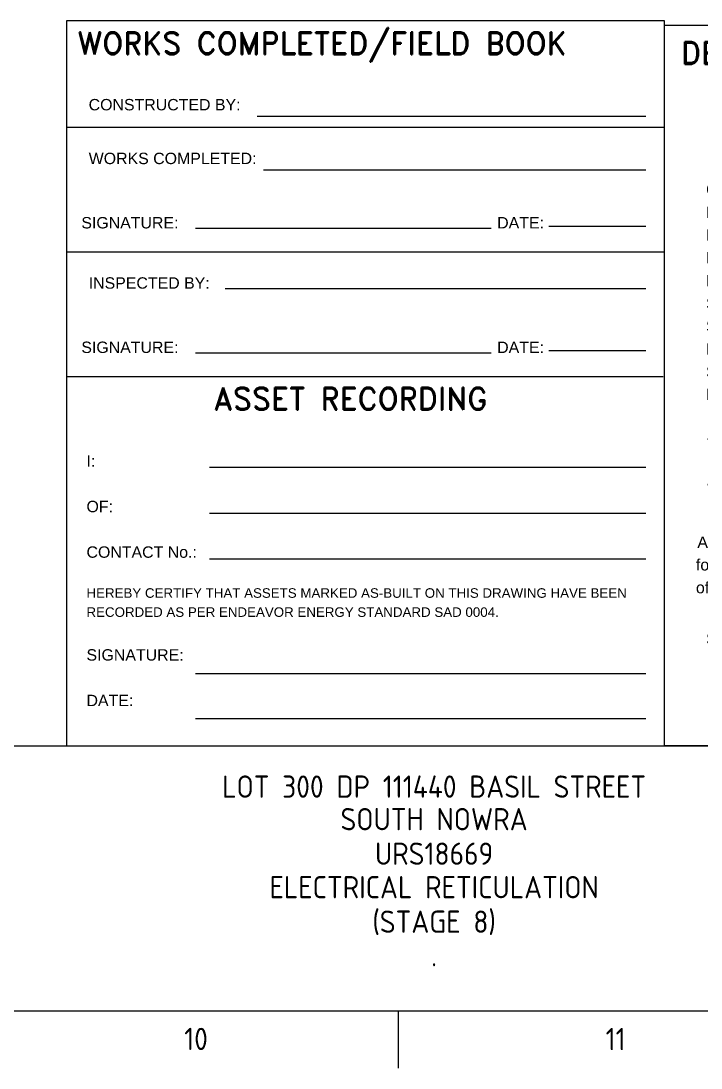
# Paper-space layout 'Retic2' of a CAD drawing. Header units: metres, sheet in millimetres. Extents: x -21 to 813, y -3 to 583.
# Drawn here: x 598.8 to 705.8, y -3 to 161.6 of the extents above; entities that cross this region are included whole.
import ezdxf
from ezdxf.enums import TextEntityAlignment as Align

# ---------------------------------------------------------------- set-up
doc = ezdxf.new("R2010")
doc.units = ezdxf.units.M
doc.layers.get('0').update_dxf_attribs({"color": 6})
doc.layers.add('Notes', color=7, linetype='Continuous')
doc.layers.add('SupportsUG_SP_EXT', color=7, linetype='Continuous')
doc.styles.add('Elec', font='romand__.ttf')
doc.styles.add('iecISOCP', font='isocp.shx')
doc.styles.get("Standard").update_dxf_attribs({"font": 'arial.ttf'})

# ---------------------------------------------------------------- blocks, each defined once
blk = doc.blocks.new('A1_FRAME_TITLE')
at = {"layer": 'Notes', "linetype": 'Continuous'}
blk.add_line((678.72, 5.97), (678.72, -3.03), dxfattribs=at)
at = {"layer": 'Notes', "color": 3, "linetype": 'Continuous', "flags": 128}
for points in [[(123.8, 47.62), (824.37, 47.62)], [(123.8, 5.97), (824.37, 5.97)]]:
    blk.add_lwpolyline(points, dxfattribs=at)
blk.add_attdef('DRAFT_NUM', (29.9, 23.29), '', height=2.5, rotation=90)
at = {"layer": 'Notes', "color": 7, "style": 'iecISOCP'}
for s, p in [('10', (645.06, -0.2)), ('11', (711.36, -0.22))]:
    blk.add_text(s, height=3.5, dxfattribs=at).set_placement(p)
for tag, p in [('CAP_NO', (513.19, 43.46)), ('IE_NUM', (513.05, 37.81)), ('REF_No_1', (335.24, 32.31)), ('REF_1', (362.52, 32.31)), ('HV_SWITCH', (513.46, 32.16)), ('GEN_WO', (441.71, 31.76)), ('REF_No_2', (335.24, 26.31)), ('REF_2', (362.52, 26.31)), ('OH_WO', (441.71, 25.81)), ('UBD_REF', (513.05, 25.83)), ('REF_No_3', (335.24, 20.31)), ('REF_3', (362.52, 20.31)), ('UG_WO', (441.71, 20.05)), ('GIS_MAP_No', (513.05, 20.04)), ('REF_No_4', (335.24, 14.31)), ('REF_4', (362.52, 14.31)), ('HV_OP_DIAG', (513.33, 14.2)), ('SUB_WO', (441.71, 13.81)), ('LGA', (512.95, 7.78))]:
    blk.add_attdef(tag, p, '', height=2.5, dxfattribs=at)
at = {"layer": 'Notes', "style": 'iecISOCP'}
for tag, p in [('T1', (684.37, 39.47)), ('T2', (684.37, 34.35)), ('T3', (684.37, 28.92)), ('T4', (684.37, 23.66)), ('T5', (684.37, 18.23)), ('T6', (684.37, 12.97))]:
    blk.add_attdef(tag, text='', height=3.5, dxfattribs=at).set_placement(p, align=Align.CENTER)
at = {"layer": 'Notes', "color": 7, "style": 'iecISOCP'}
for tag, p in [('scale', (567.76, 33.27)), ('DRAWN', (567.76, 24.93)), ('DATE', (567.76, 16.88)), ('DESIGN', (605.62, 9.15)), ('CHD', (567.76, 8.37))]:
    blk.add_attdef(tag, text='', height=2.5, dxfattribs=at).set_placement(p, align=Align.CENTER)
at = {"layer": 'Notes', "color": 4, "style": 'iecISOCP'}
blk.add_attdef('NUM', text='', height=7, dxfattribs=at).set_placement((792.37, 20.12), align=Align.MIDDLE_CENTER)
at = {"layer": 'Notes', "color": 1, "style": 'iecISOCP'}
blk.add_attdef('REV', text='', height=5, dxfattribs=at).set_placement((820.05, 17.1), align=Align.CENTER)
at = {"layer": 'Notes', "color": 7, "style": 'iecISOCP'}
for tag, p in [('NS', (790.71, 8.12)), ('SHTS', (805.41, 8.12))]:
    blk.add_attdef(tag, text='', height=2.5, dxfattribs=at).set_placement(p, align=Align.MIDDLE)
at = {"layer": 'Notes', "style": 'iecISOCP'}
blk.add_attdef('ExportID', (9.08, 2.39), '', height=2.5, dxfattribs=at)
at = {"layer": 'Notes', "style": 'iecISOCP', "flags": 1}
for tag, p in [('ProjectType', (14.17, -26.8)), ('ProjectNumber', (23.56, -26.82)), ('DrawingNumber', (35.51, -26.8)), ('ProjectDescription', (47.56, -26.83)), ('ExportDate', (60.28, -26.79)), ('ExportUserName', (69.15, -26.8)), ('DesignerCompanyName', (81.48, -26.79)), ('ExportAreaOfInterest', (97.1, -26.81)), ('GIS_SUCCESS', (112, -26.78)), ('CAD_SUCCESS', (121.79, -26.78)), ('DEPOTCODE', (132.11, -26.88)), ('ExportCategories', (140.08, -26.8)), ('Comments', (154.38, -26.88))]:
    blk.add_attdef(tag, p, '', height=1, dxfattribs=at)
blk = doc.blocks.new('NOTE_DESIGN-COMPLIANCE')
blk.add_lwpolyline([(0, 113.3), (103.74, 113.3), (103.74, 0), (0, 0)], close=True)
at = {"color": 7, "lineweight": -3, "style": 'Elec'}
blk.add_text('DESIGN COMPLIANCE AND INDEMNITY', height=3.5, dxfattribs=at).set_placement((2.6, 106.13), align=Align.BOTTOM_LEFT)
at = {"color": 7, "lineweight": -3}
for s, p in [('Signed:', (6.54, 17.75)), ('Name:', (6.71, 11.32)), ('Service Provider Number:', (6.76, 5.11)), ('Date: ', (61.29, 5.38))]:
    blk.add_text(s, height=1.79, dxfattribs=at).set_placement(p, align=Align.TOP_LEFT)
at = {"color": 7, "lineweight": -3, "char_height": 1.79, "line_spacing_factor": 1.2}
for s, insert, attachment_point in [("This design complies with Endeavour Energy's relevant standards as current at this \\Ptime and as listed on the Endeavour Energy Accredited  Service Provider's\\PInternet site. These standards include, but are not limited to:", (6.92, 92.16), 7), ('GT&C:^IGeneral Terms and Conditions\\PEMS:^I^IEnvironmental Management Standard\\PMCI:^I^IMains Construction Instruction\\PMDI:^I^IMains Design Instruction\\PPDI:^I^IProtection Design Instruction\\PSDI:^I^ISubstation Design Instruction\\PSAD 0001:^IDesign Drawing Standard\\PMMI:^I^IMains Maintenance Instruction\\PSMI:^I^ISubstation Maintenance Instruction\\PLDI 0001:^IPublic lighting Electrical Design Element ', (6.53, 88.36), 1), ('\\PAdditionally, where relevant, the design complies with AS/NZS 7000 "Overhead Line\\PDesign - Detailed Procedures" published by SAI Global Ltd and other relevant \\PAustralian Standards', (6.7, 53.5), 1), ('                                                         indemnifies Endeavour Energy \\Pfor any loss or damage resulting from non-compliance \\Pof the design  with the above standards.', (4.93, 32.94), 1)]:
    blk.add_mtext(s, dxfattribs=dict(at, insert=insert, attachment_point=attachment_point))
at = {"ltscale": 0.5}
for tag, p in [('COMPANYNAME', (5.15, 31.1)), ('NAME', (16, 9.52)), ('SPN', (37.54, 3.38)), ('DATE', (68.73, 3.59))]:
    blk.add_attdef(tag, p, '', height=1.8, dxfattribs=at)
blk = doc.blocks.new('NOTE_WORKS-COMPLETED')
at = {"color": 7, "linetype": 'Continuous', "lineweight": -3}
for p, q in [((30, 99), (91.13, 99)), ((31, 90.55), (91.13, 90.55)), ((20.3, 81.37), (66.83, 81.37)), ((75.92, 81.71), (91.13, 81.71)), ((25, 71.88), (91.13, 71.88)), ((20.3, 61.78), (66.83, 61.78)), ((75.92, 62.13), (91.13, 62.13)), ((22.5, 43.79), (91.13, 43.79)), ((22.5, 36.59), (91.13, 36.59)), ((22.5, 29.42), (91.13, 29.42)), ((20.3, 11.37), (91.13, 11.37)), ((20.3, 4.28), (91.13, 4.28))]:
    blk.add_line(p, q, dxfattribs=at)
at = {"lineweight": -3}
for p, q in [((94.11, 97.2), (0, 97.2)), ((94.11, 77.62), (0, 77.62)), ((93.87, 58.03), (0, 58.03))]:
    blk.add_line(p, q, dxfattribs=at)
blk.add_lwpolyline([(0, 0), (94.11, 0), (94.11, 113.95), (0, 113.95)], close=True, dxfattribs=at)
at = {"color": 7, "lineweight": -3, "style": 'Elec'}
blk.add_text('WORKS COMPLETED/FIELD BOOK', height=3.5, dxfattribs=at).set_placement((1.75, 110.45), align=Align.MIDDLE_LEFT)
at = {"color": 7, "lineweight": -3}
for s, p in [('CONSTRUCTED BY:', (3.51, 100.79)), ('WORKS COMPLETED:', (3.52, 92.34)), ('INSPECTED BY:', (3.52, 72.76))]:
    blk.add_text(s, height=1.79, dxfattribs=at).set_placement(p, align=Align.MIDDLE_LEFT)
for s, p in [('SIGNATURE:', (10, 82.23)), ('DATE:', (71.45, 82.23)), ('SIGNATURE:', (10, 62.65)), ('DATE:', (71.45, 62.65))]:
    blk.add_text(s, height=1.79, dxfattribs=at).set_placement(p, align=Align.MIDDLE_CENTER)
at = {"color": 7, "lineweight": -3, "style": 'Elec'}
blk.add_text('ASSET RECORDING', height=3.5, dxfattribs=at).set_placement((23.19, 56.32), align=Align.TOP_LEFT)
at = {"color": 7, "lineweight": -3, "insert": (3.17, 45.68), "char_height": 1.79, "width": 89.6105, "attachment_point": 1, "line_spacing_factor": 1.2}
blk.add_mtext('I:\\P\\POF:\\P\\PCONTACT No.:\\P{\\H0.83799x;\\PHEREBY CERTIFY THAT ASSETS MARKED AS-BUILT ON THIS DRAWING HAVE BEEN\\PRECORDED AS PER ENDEAVOR ENERGY STANDARD SAD 0004.}\\P\\PSIGNATURE:\\P\\PDATE:', dxfattribs=at)
at = {"color": 7, "lineweight": -3}
for tag, p in [('CONSTRUCTEDBY', (32.92, 99.87)), ('WORKSCOMPLETED', (32.93, 91.44)), ('DATE', (77.31, 82.21)), ('SIGNATURE', (23.86, 81.87)), ('INSPECTEDBY', (25.68, 72.38)), ('DATE', (77.75, 62.63)), ('SIGNATURE', (24.59, 62.28)), ('ASSETRECORD', (28.77, 44.53)), ('ASSETRECORDOF', (28.5, 37.33)), ('CONTACTNO', (28.5, 30.15)), ('SIGNATURE', (31.79, 12.95)), ('DATE', (32, 5.02))]:
    blk.add_attdef(tag, p, '', height=1.79, dxfattribs=at)

psp = doc.layouts.new('Retic2')

# ---------------------------------------------------------------- block references
at = {"layer": 'Notes'}
psp.add_blockref('NOTE_WORKS-COMPLETED', (605.9741, 47.61846), dxfattribs=at)
at = {"layer": 'Notes', "color": 0, "lineweight": -3}
psp.add_blockref('NOTE_DESIGN-COMPLIANCE', (700.0793, 47.61846), dxfattribs=at).add_auto_attribs({'DATE': '17.7.2017', 'SPN': '3551', 'NAME': 'P.Hamilton', 'COMPANYNAME': 'AKH Design Services'})
at = {"layer": 'SupportsUG_SP_EXT'}
ref = psp.add_blockref('A1_FRAME_TITLE', (-20.549, 0), dxfattribs=at)
ref.add_attrib('T1', 'LOT 300 DP 111440 BASIL STREET', dxfattribs={"layer": 'Notes', "height": 3.5, "style": 'iecISOCP'}).set_placement((663.82452, 39.46538), align=Align.CENTER)
ref.add_attrib('T2', 'SOUTH NOWRA', dxfattribs={"layer": 'Notes', "height": 3.5, "style": 'iecISOCP'}).set_placement((663.82452, 34.34626), align=Align.CENTER)
ref.add_attrib('T3', 'URS18669', dxfattribs={"layer": 'Notes', "height": 3.5, "style": 'iecISOCP'}).set_placement((663.82452, 28.92), align=Align.CENTER)
ref.add_attrib('T4', 'ELECTRICAL RETICULATION', dxfattribs={"layer": 'Notes', "height": 3.5, "style": 'iecISOCP'}).set_placement((663.82452, 23.65749), align=Align.CENTER)
ref.add_attrib('T5', '(STAGE 8)', dxfattribs={"layer": 'Notes', "height": 3.5, "style": 'iecISOCP'}).set_placement((663.82452, 18.23122), align=Align.CENTER)
ref.add_attrib('T6', '.', dxfattribs={"layer": 'Notes', "height": 3.5, "style": 'iecISOCP'}).set_placement((663.82452, 12.96871), align=Align.CENTER)

doc.saveas('drawing.dxf')
